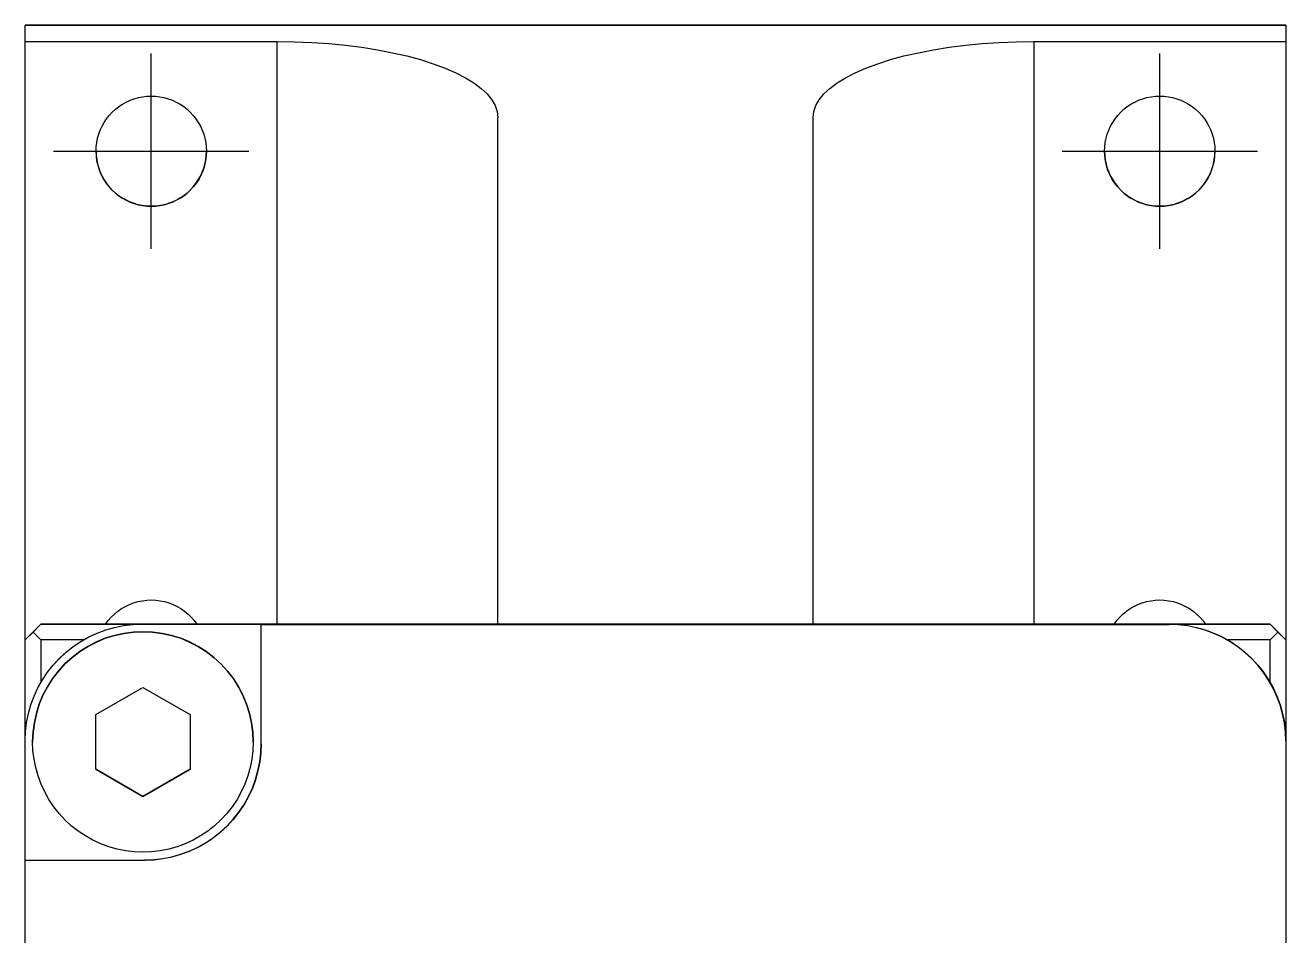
# Model space of a CAD drawing. Extents: x 0 to 634, y -8 to 556.
# Drawn here: x 257.66 to 297.66, y 280.37 to 309.29 of the extents above; entities that cross this region are included whole.
import ezdxf

# ---------------------------------------------------------------- set-up
doc = ezdxf.new("R2010")
doc.units = 0
doc.header["$LTSCALE"] = 0.5
doc.linetypes.add('CENTER', pattern=[50.8, 31.75, -6.35, 6.35, -6.35])
doc.layers.add('MSM_CENTER', color=1, linetype='CENTER')
doc.layers.add('MSM_CONTINUOUS', color=7, linetype='CONTINUOUS')

msp = doc.modelspace()

# ---------------------------------------------------------------- linework, layer by layer
at = {"layer": 'MSM_CENTER'}
for p, q in [((261.657, 302.187), (261.657, 308.387)), ((293.657, 302.187), (293.657, 308.387)), ((258.557, 305.287), (264.757, 305.287)), ((290.557, 305.287), (296.757, 305.287))]:
    msp.add_line(p, q, dxfattribs=at)
at = {"layer": 'MSM_CONTINUOUS'}
for p, q in [((257.657, 309.287), (297.657, 309.287)), ((258.657, 309.287), (257.657, 309.287)), ((257.657, 262.279), (257.657, 309.287)), ((296.657, 309.287), (258.657, 309.287)), ((297.657, 309.287), (296.657, 309.287)), ((297.657, 309.287), (297.657, 257.747)), ((257.657, 308.77), (265.657, 308.77)), ((265.657, 308.77), (266.206, 308.763)), ((265.657, 290.269), (265.657, 308.77)), ((266.206, 308.763), (266.752, 308.741)), ((266.752, 308.741), (267.291, 308.704)), ((267.291, 308.704), (267.82, 308.652)), ((267.82, 308.652), (268.336, 308.587)), ((268.336, 308.587), (268.835, 308.507)), ((268.835, 308.507), (269.314, 308.415)), ((269.314, 308.415), (269.771, 308.31)), ((285.542, 308.31), (285.999, 308.415)), ((285.999, 308.415), (286.479, 308.507)), ((286.479, 308.507), (286.978, 308.587)), ((286.978, 308.587), (287.494, 308.652)), ((287.494, 308.652), (288.023, 308.704)), ((288.023, 308.704), (288.562, 308.741)), ((288.562, 308.741), (289.108, 308.763)), ((289.108, 308.763), (289.657, 308.77)), ((289.657, 308.77), (297.657, 308.77)), ((289.657, 308.77), (289.657, 290.269)), ((269.771, 308.31), (270.203, 308.193)), ((270.203, 308.193), (270.607, 308.064)), ((270.607, 308.064), (270.98, 307.925)), ((284.334, 307.925), (284.707, 308.064)), ((284.707, 308.064), (285.111, 308.193)), ((285.111, 308.193), (285.542, 308.31)), ((270.98, 307.925), (271.32, 307.776)), ((271.32, 307.776), (271.625, 307.619)), ((271.625, 307.619), (271.894, 307.454)), ((283.42, 307.454), (283.688, 307.619)), ((283.688, 307.619), (283.994, 307.776)), ((283.994, 307.776), (284.334, 307.925)), ((271.894, 307.454), (272.124, 307.282)), ((272.124, 307.282), (272.314, 307.104)), ((283, 307.104), (283.19, 307.282)), ((283.19, 307.282), (283.42, 307.454)), ((260.743, 306.779), (260.862, 306.846)), ((260.862, 306.846), (260.987, 306.904)), ((260.987, 306.904), (261.116, 306.951)), ((261.116, 306.951), (261.248, 306.988)), ((261.248, 306.988), (261.383, 307.015)), ((261.383, 307.015), (261.52, 307.031)), ((261.52, 307.031), (261.657, 307.037)), ((261.657, 307.037), (261.794, 307.031)), ((261.794, 307.031), (261.931, 307.015)), ((261.931, 307.015), (262.065, 306.988)), ((262.065, 306.988), (262.198, 306.951)), ((262.198, 306.951), (262.327, 306.904)), ((262.327, 306.904), (262.451, 306.846)), ((262.451, 306.846), (262.571, 306.779)), ((272.314, 307.104), (272.464, 306.922)), ((272.464, 306.922), (272.571, 306.736)), ((282.743, 306.736), (282.85, 306.922)), ((282.85, 306.922), (283, 307.104)), ((292.743, 306.779), (292.862, 306.846)), ((292.862, 306.846), (292.987, 306.904)), ((292.987, 306.904), (293.116, 306.951)), ((293.116, 306.951), (293.248, 306.988)), ((293.248, 306.988), (293.383, 307.015)), ((293.383, 307.015), (293.52, 307.031)), ((293.52, 307.031), (293.657, 307.037)), ((293.657, 307.037), (293.794, 307.031)), ((293.794, 307.031), (293.931, 307.015)), ((293.931, 307.015), (294.065, 306.988)), ((294.065, 306.988), (294.198, 306.951)), ((294.198, 306.951), (294.327, 306.904)), ((294.327, 306.904), (294.451, 306.846)), ((294.451, 306.846), (294.571, 306.779)), ((260.241, 306.315), (260.326, 306.423)), ((260.326, 306.423), (260.42, 306.524)), ((260.42, 306.524), (260.52, 306.617)), ((260.52, 306.617), (260.628, 306.703)), ((260.628, 306.703), (260.743, 306.779)), ((262.571, 306.779), (262.686, 306.703)), ((262.686, 306.703), (262.793, 306.617)), ((262.793, 306.617), (262.894, 306.524)), ((262.894, 306.524), (262.988, 306.423)), ((262.988, 306.423), (263.073, 306.315)), ((272.571, 306.736), (272.635, 306.548)), ((272.635, 306.548), (272.657, 306.359)), ((282.657, 306.359), (282.679, 306.548)), ((282.679, 306.548), (282.743, 306.736)), ((292.241, 306.315), (292.326, 306.423)), ((292.326, 306.423), (292.42, 306.524)), ((292.42, 306.524), (292.52, 306.617)), ((292.52, 306.617), (292.628, 306.703)), ((292.628, 306.703), (292.743, 306.779)), ((294.571, 306.779), (294.686, 306.703)), ((294.686, 306.703), (294.793, 306.617)), ((294.793, 306.617), (294.894, 306.524)), ((294.894, 306.524), (294.988, 306.423)), ((294.988, 306.423), (295.073, 306.315)), ((260.04, 305.956), (260.098, 306.081)), ((260.098, 306.081), (260.165, 306.201)), ((260.165, 306.201), (260.241, 306.315)), ((263.073, 306.315), (263.149, 306.201)), ((263.149, 306.201), (263.216, 306.081)), ((263.216, 306.081), (263.274, 305.956)), ((272.657, 290.269), (272.657, 306.359)), ((282.657, 290.269), (282.657, 306.359)), ((292.04, 305.956), (292.098, 306.081)), ((292.098, 306.081), (292.165, 306.201)), ((292.165, 306.201), (292.241, 306.315)), ((295.073, 306.315), (295.149, 306.201)), ((295.149, 306.201), (295.216, 306.081)), ((295.216, 306.081), (295.274, 305.956)), ((259.928, 305.561), (259.955, 305.695)), ((259.955, 305.695), (259.993, 305.828)), ((259.993, 305.828), (260.04, 305.956)), ((263.274, 305.956), (263.321, 305.828)), ((263.321, 305.828), (263.359, 305.695)), ((263.359, 305.695), (263.385, 305.561)), ((291.928, 305.561), (291.955, 305.695)), ((291.955, 305.695), (291.993, 305.828)), ((291.993, 305.828), (292.04, 305.956)), ((295.274, 305.956), (295.321, 305.828)), ((295.321, 305.828), (295.359, 305.695)), ((295.359, 305.695), (295.385, 305.561)), ((259.907, 305.287), (259.912, 305.424)), ((259.914, 305.134), (259.907, 305.287)), ((259.907, 305.287), (259.912, 305.15)), ((259.912, 305.424), (259.928, 305.561)), ((263.385, 305.561), (263.402, 305.424)), ((263.407, 305.287), (263.4, 305.134)), ((263.402, 305.424), (263.407, 305.287)), ((263.402, 305.15), (263.407, 305.287)), ((291.907, 305.287), (291.912, 305.424)), ((291.914, 305.134), (291.907, 305.287)), ((291.907, 305.287), (291.912, 305.15)), ((291.912, 305.424), (291.928, 305.561)), ((295.385, 305.561), (295.402, 305.424)), ((295.407, 305.287), (295.4, 305.134)), ((295.402, 305.424), (295.407, 305.287)), ((295.402, 305.15), (295.407, 305.287)), ((259.912, 305.15), (259.928, 305.014)), ((259.934, 304.983), (259.914, 305.134)), ((259.928, 305.014), (259.955, 304.879)), ((259.967, 304.834), (259.934, 304.983)), ((259.955, 304.879), (259.993, 304.747)), ((260.012, 304.688), (259.967, 304.834)), ((263.347, 304.834), (263.301, 304.688)), ((263.321, 304.747), (263.359, 304.879)), ((263.38, 304.983), (263.347, 304.834)), ((263.359, 304.879), (263.385, 305.014)), ((263.4, 305.134), (263.38, 304.983)), ((263.385, 305.014), (263.402, 305.15)), ((291.912, 305.15), (291.928, 305.014)), ((291.934, 304.983), (291.914, 305.134)), ((291.928, 305.014), (291.955, 304.879)), ((291.967, 304.834), (291.934, 304.983)), ((291.955, 304.879), (291.993, 304.747)), ((292.012, 304.688), (291.967, 304.834)), ((295.347, 304.834), (295.301, 304.688)), ((295.321, 304.747), (295.359, 304.879)), ((295.38, 304.983), (295.347, 304.834)), ((295.359, 304.879), (295.385, 305.014)), ((295.4, 305.134), (295.38, 304.983)), ((295.385, 305.014), (295.402, 305.15)), ((259.993, 304.747), (260.04, 304.618)), ((260.071, 304.547), (260.012, 304.688)), ((260.04, 304.618), (260.098, 304.493)), ((260.141, 304.412), (260.071, 304.547)), ((260.098, 304.493), (260.165, 304.373)), ((260.223, 304.283), (260.141, 304.412)), ((263.172, 304.412), (263.09, 304.283)), ((263.149, 304.373), (263.216, 304.493)), ((263.243, 304.547), (263.172, 304.412)), ((263.216, 304.493), (263.274, 304.618)), ((263.301, 304.688), (263.243, 304.547)), ((263.274, 304.618), (263.321, 304.747)), ((291.993, 304.747), (292.04, 304.618)), ((292.071, 304.547), (292.012, 304.688)), ((292.04, 304.618), (292.098, 304.493)), ((292.141, 304.412), (292.071, 304.547)), ((292.098, 304.493), (292.165, 304.373)), ((292.223, 304.283), (292.141, 304.412)), ((295.172, 304.412), (295.09, 304.283)), ((295.149, 304.373), (295.216, 304.493)), ((295.243, 304.547), (295.172, 304.412)), ((295.216, 304.493), (295.274, 304.618)), ((295.301, 304.688), (295.243, 304.547)), ((295.274, 304.618), (295.321, 304.747)), ((260.165, 304.373), (260.241, 304.259)), ((260.316, 304.162), (260.223, 304.283)), ((260.241, 304.259), (260.326, 304.151)), ((260.42, 304.049), (260.316, 304.162)), ((260.326, 304.151), (260.42, 304.05)), ((260.42, 304.05), (260.52, 303.957)), ((260.532, 303.946), (260.42, 304.049)), ((262.894, 304.049), (262.782, 303.946)), ((262.793, 303.957), (262.894, 304.05)), ((262.998, 304.162), (262.894, 304.049)), ((262.894, 304.05), (262.988, 304.151)), ((262.988, 304.151), (263.073, 304.259)), ((263.09, 304.283), (262.998, 304.162)), ((263.073, 304.259), (263.149, 304.373)), ((292.165, 304.373), (292.241, 304.259)), ((292.316, 304.162), (292.223, 304.283)), ((292.241, 304.259), (292.326, 304.151)), ((292.42, 304.049), (292.316, 304.162)), ((292.326, 304.151), (292.42, 304.05)), ((292.42, 304.05), (292.52, 303.957)), ((292.532, 303.946), (292.42, 304.049)), ((294.894, 304.049), (294.782, 303.946)), ((294.793, 303.957), (294.894, 304.05)), ((294.998, 304.162), (294.894, 304.049)), ((294.894, 304.05), (294.988, 304.151)), ((294.988, 304.151), (295.073, 304.259)), ((295.09, 304.283), (294.998, 304.162)), ((295.073, 304.259), (295.149, 304.373)), ((260.52, 303.957), (260.628, 303.872)), ((260.653, 303.853), (260.532, 303.946)), ((260.628, 303.872), (260.743, 303.795)), ((260.782, 303.771), (260.653, 303.853)), ((260.743, 303.795), (260.862, 303.728)), ((260.917, 303.701), (260.782, 303.771)), ((260.862, 303.728), (260.987, 303.671)), ((261.058, 303.642), (260.917, 303.701)), ((260.987, 303.671), (261.116, 303.623)), ((261.204, 303.596), (261.058, 303.642)), ((261.116, 303.623), (261.248, 303.586)), ((262.065, 303.586), (262.198, 303.623)), ((262.255, 303.642), (262.11, 303.596)), ((262.198, 303.623), (262.327, 303.671)), ((262.397, 303.701), (262.255, 303.642)), ((262.327, 303.671), (262.451, 303.728)), ((262.532, 303.771), (262.397, 303.701)), ((262.451, 303.728), (262.571, 303.795)), ((262.661, 303.853), (262.532, 303.771)), ((262.571, 303.795), (262.686, 303.872)), ((262.782, 303.946), (262.661, 303.853)), ((262.686, 303.872), (262.793, 303.957)), ((292.52, 303.957), (292.628, 303.872)), ((292.653, 303.853), (292.532, 303.946)), ((292.628, 303.872), (292.743, 303.795)), ((292.782, 303.771), (292.653, 303.853)), ((292.743, 303.795), (292.862, 303.728)), ((292.917, 303.701), (292.782, 303.771)), ((292.862, 303.728), (292.987, 303.671)), ((293.058, 303.642), (292.917, 303.701)), ((292.987, 303.671), (293.116, 303.623)), ((293.204, 303.596), (293.058, 303.642)), ((293.116, 303.623), (293.248, 303.586)), ((294.065, 303.586), (294.198, 303.623)), ((294.255, 303.642), (294.11, 303.596)), ((294.198, 303.623), (294.327, 303.671)), ((294.397, 303.701), (294.255, 303.642)), ((294.327, 303.671), (294.451, 303.728)), ((294.532, 303.771), (294.397, 303.701)), ((294.451, 303.728), (294.571, 303.795)), ((294.661, 303.853), (294.532, 303.771)), ((294.571, 303.795), (294.686, 303.872)), ((294.782, 303.946), (294.661, 303.853)), ((294.686, 303.872), (294.793, 303.957)), ((261.353, 303.563), (261.204, 303.596)), ((261.248, 303.586), (261.383, 303.559)), ((261.504, 303.543), (261.353, 303.563)), ((261.383, 303.559), (261.52, 303.543)), ((261.657, 303.537), (261.504, 303.543)), ((261.52, 303.543), (261.657, 303.537)), ((261.809, 303.543), (261.657, 303.537)), ((261.657, 303.537), (261.794, 303.543)), ((261.794, 303.543), (261.931, 303.559)), ((261.961, 303.563), (261.809, 303.543)), ((261.931, 303.559), (262.065, 303.586)), ((262.11, 303.596), (261.961, 303.563)), ((293.353, 303.563), (293.204, 303.596)), ((293.248, 303.586), (293.383, 303.559)), ((293.504, 303.543), (293.353, 303.563)), ((293.383, 303.559), (293.52, 303.543)), ((293.657, 303.537), (293.504, 303.543)), ((293.52, 303.543), (293.657, 303.537)), ((293.809, 303.543), (293.657, 303.537)), ((293.657, 303.537), (293.794, 303.543)), ((293.794, 303.543), (293.931, 303.559)), ((293.961, 303.563), (293.809, 303.543)), ((293.931, 303.559), (294.065, 303.586)), ((294.11, 303.596), (293.961, 303.563)), ((260.714, 290.761), (260.837, 290.833)), ((260.837, 290.833), (260.965, 290.894)), ((260.965, 290.894), (261.098, 290.945)), ((261.098, 290.945), (261.235, 290.985)), ((261.235, 290.985), (261.374, 291.014)), ((261.374, 291.014), (261.515, 291.031)), ((261.515, 291.031), (261.657, 291.037)), ((261.657, 291.037), (261.799, 291.031)), ((261.799, 291.031), (261.94, 291.014)), ((261.94, 291.014), (262.079, 290.985)), ((262.079, 290.985), (262.216, 290.945)), ((262.216, 290.945), (262.349, 290.894)), ((262.349, 290.894), (262.477, 290.833)), ((262.477, 290.833), (262.6, 290.761)), ((292.714, 290.761), (292.837, 290.833)), ((292.837, 290.833), (292.965, 290.894)), ((292.965, 290.894), (293.098, 290.945)), ((293.098, 290.945), (293.235, 290.985)), ((293.235, 290.985), (293.374, 291.014)), ((293.374, 291.014), (293.515, 291.031)), ((293.515, 291.031), (293.657, 291.037)), ((293.657, 291.037), (293.799, 291.031)), ((293.799, 291.031), (293.94, 291.014)), ((293.94, 291.014), (294.079, 290.985)), ((294.079, 290.985), (294.216, 290.945)), ((294.216, 290.945), (294.349, 290.894)), ((294.349, 290.894), (294.477, 290.833)), ((294.477, 290.833), (294.6, 290.761)), ((260.293, 290.383), (260.386, 290.49)), ((260.386, 290.49), (260.488, 290.589)), ((260.488, 290.589), (260.598, 290.68)), ((260.598, 290.68), (260.714, 290.761)), ((262.6, 290.761), (262.716, 290.68)), ((262.716, 290.68), (262.826, 290.589)), ((262.826, 290.589), (262.928, 290.49)), ((262.928, 290.49), (263.021, 290.383)), ((292.293, 290.383), (292.386, 290.49)), ((292.386, 290.49), (292.488, 290.589)), ((292.488, 290.589), (292.598, 290.68)), ((292.598, 290.68), (292.714, 290.761)), ((294.6, 290.761), (294.716, 290.68)), ((294.716, 290.68), (294.826, 290.589)), ((294.826, 290.589), (294.928, 290.49)), ((294.928, 290.49), (295.021, 290.383)), ((258.157, 290.269), (257.657, 289.769)), ((257.657, 289.768), (257.907, 290.018)), ((257.907, 290.018), (258.157, 290.268)), ((257.907, 290.018), (258.157, 289.768)), ((258.157, 290.269), (258.157, 290.268)), ((297.157, 290.269), (258.157, 290.269)), ((258.157, 290.268), (297.157, 290.268)), ((259.941, 289.986), (260.214, 290.087)), ((259.941, 289.985), (260.214, 290.086)), ((260.208, 290.269), (260.293, 290.383)), ((260.214, 290.087), (260.493, 290.165)), ((260.214, 290.086), (260.493, 290.165)), ((260.493, 290.165), (260.778, 290.222)), ((260.493, 290.165), (260.778, 290.221)), ((260.778, 290.222), (261.067, 290.256)), ((260.778, 290.221), (261.067, 290.256)), ((261.088, 290.017), (260.786, 289.977)), ((260.786, 289.977), (261.088, 290.017)), ((261.067, 290.256), (261.357, 290.268)), ((261.067, 290.256), (261.357, 290.267)), ((261.393, 290.03), (261.088, 290.017)), ((261.088, 290.017), (261.393, 290.03)), ((293.957, 290.268), (261.357, 290.268)), ((261.357, 290.268), (261.357, 290.267)), ((265.145, 290.267), (261.357, 290.267)), ((261.699, 290.017), (261.393, 290.03)), ((261.393, 290.03), (261.699, 290.017)), ((262.001, 289.977), (261.699, 290.017)), ((261.699, 290.017), (262.001, 289.977)), ((263.021, 290.383), (263.105, 290.269)), ((265.145, 286.47), (265.145, 290.267)), ((265.145, 290.259), (293.957, 290.259)), ((292.208, 290.269), (292.293, 290.383)), ((293.957, 290.268), (294.247, 290.256)), ((293.957, 290.259), (293.957, 290.268)), ((294.247, 290.247), (293.957, 290.259)), ((294.247, 290.256), (294.536, 290.222)), ((294.536, 290.213), (294.247, 290.247)), ((294.536, 290.222), (294.821, 290.165)), ((294.821, 290.156), (294.536, 290.213)), ((294.821, 290.165), (295.1, 290.087)), ((295.1, 290.077), (294.821, 290.156)), ((295.021, 290.383), (295.105, 290.269)), ((295.1, 290.087), (295.373, 289.986)), ((295.373, 289.977), (295.1, 290.077)), ((297.157, 290.268), (297.157, 290.269)), ((297.657, 289.769), (297.157, 290.269)), ((297.157, 290.268), (297.407, 290.018)), ((297.407, 290.018), (297.157, 289.768)), ((297.407, 290.018), (297.657, 289.768)), ((259.5, 289.768), (258.157, 289.768)), ((258.157, 289.768), (258.157, 288.425)), ((259.182, 289.561), (259.424, 289.722)), ((259.182, 289.56), (259.424, 289.722)), ((259.424, 289.722), (259.677, 289.864)), ((259.424, 289.722), (259.677, 289.864)), ((259.914, 289.703), (259.643, 289.562)), ((259.643, 289.561), (259.914, 289.702)), ((259.677, 289.864), (259.941, 289.986)), ((259.677, 289.864), (259.941, 289.985)), ((260.196, 289.819), (259.914, 289.703)), ((259.914, 289.702), (260.196, 289.819)), ((260.488, 289.911), (260.196, 289.819)), ((260.196, 289.819), (260.488, 289.911)), ((260.786, 289.977), (260.488, 289.911)), ((260.488, 289.911), (260.786, 289.977)), ((262.299, 289.911), (262.001, 289.977)), ((262.001, 289.977), (262.299, 289.911)), ((262.591, 289.819), (262.299, 289.911)), ((262.299, 289.911), (262.591, 289.819)), ((262.873, 289.703), (262.591, 289.819)), ((262.591, 289.819), (262.873, 289.702)), ((263.143, 289.562), (262.873, 289.703)), ((262.873, 289.702), (263.143, 289.561)), ((295.373, 289.986), (295.637, 289.864)), ((295.637, 289.855), (295.373, 289.977)), ((295.637, 289.864), (295.89, 289.722)), ((295.89, 289.713), (295.637, 289.855)), ((297.157, 289.768), (295.814, 289.768)), ((295.89, 289.722), (296.132, 289.561)), ((296.132, 289.552), (295.89, 289.713)), ((297.157, 288.425), (297.157, 289.768)), ((258.741, 289.184), (258.954, 289.381)), ((258.741, 289.183), (258.954, 289.38)), ((259.144, 289.212), (258.919, 289.005)), ((258.919, 289.005), (259.144, 289.211)), ((258.954, 289.381), (259.182, 289.561)), ((258.954, 289.38), (259.182, 289.56)), ((259.386, 289.397), (259.144, 289.212)), ((259.144, 289.211), (259.386, 289.397)), ((259.643, 289.562), (259.386, 289.397)), ((259.386, 289.397), (259.643, 289.561)), ((263.401, 289.397), (263.143, 289.562)), ((263.143, 289.561), (263.401, 289.397)), ((263.643, 289.212), (263.401, 289.397)), ((263.401, 289.397), (263.643, 289.211)), ((263.868, 289.005), (263.643, 289.212)), ((263.643, 289.211), (263.868, 289.005)), ((296.132, 289.561), (296.36, 289.381)), ((296.36, 289.372), (296.132, 289.552)), ((296.36, 289.381), (296.573, 289.184)), ((296.573, 289.175), (296.36, 289.372)), ((258.364, 288.742), (258.543, 288.971)), ((258.364, 288.742), (258.543, 288.97)), ((258.543, 288.971), (258.741, 289.184)), ((258.543, 288.97), (258.741, 289.183)), ((258.919, 289.005), (258.712, 288.78)), ((258.712, 288.78), (258.919, 289.005)), ((264.075, 288.78), (263.868, 289.005)), ((263.868, 289.005), (264.075, 288.78)), ((296.573, 289.184), (296.77, 288.971)), ((296.77, 288.962), (296.573, 289.175)), ((296.77, 288.971), (296.95, 288.742)), ((296.95, 288.733), (296.77, 288.962)), ((258.06, 288.247), (258.202, 288.501)), ((258.06, 288.247), (258.202, 288.5)), ((258.202, 288.501), (258.364, 288.742)), ((258.202, 288.5), (258.364, 288.742)), ((258.526, 288.538), (258.362, 288.28)), ((258.362, 288.28), (258.526, 288.537)), ((258.712, 288.78), (258.526, 288.538)), ((258.526, 288.537), (258.712, 288.78)), ((264.261, 288.538), (264.075, 288.78)), ((264.075, 288.78), (264.261, 288.537)), ((264.425, 288.28), (264.261, 288.538)), ((264.261, 288.537), (264.425, 288.28)), ((296.95, 288.742), (297.112, 288.501)), ((297.112, 288.492), (296.95, 288.733)), ((297.112, 288.501), (297.254, 288.247)), ((297.254, 288.238), (297.112, 288.492)), ((257.939, 287.984), (258.06, 288.247)), ((257.939, 287.983), (258.06, 288.247)), ((258.221, 288.01), (258.105, 287.728)), ((258.105, 287.727), (258.221, 288.009)), ((258.362, 288.28), (258.221, 288.01)), ((258.221, 288.009), (258.362, 288.28)), ((259.893, 287.396), (261.393, 288.262)), ((261.393, 288.262), (262.893, 287.396)), ((264.566, 288.01), (264.425, 288.28)), ((264.425, 288.28), (264.566, 288.009)), ((264.682, 287.728), (264.566, 288.01)), ((264.566, 288.009), (264.682, 287.727)), ((297.254, 288.247), (297.375, 287.984)), ((297.375, 287.975), (297.254, 288.238)), ((257.759, 287.431), (257.838, 287.711)), ((257.759, 287.431), (257.838, 287.71)), ((257.838, 287.711), (257.939, 287.984)), ((257.838, 287.71), (257.939, 287.983)), ((258.105, 287.728), (258.013, 287.436)), ((258.013, 287.436), (258.105, 287.727)), ((264.774, 287.436), (264.682, 287.728)), ((264.682, 287.727), (264.774, 287.436)), ((297.375, 287.984), (297.476, 287.711)), ((297.476, 287.702), (297.375, 287.975)), ((297.476, 287.711), (297.555, 287.431)), ((297.555, 287.422), (297.476, 287.702)), ((257.703, 287.146), (257.759, 287.431)), ((257.703, 287.146), (257.759, 287.431)), ((258.013, 287.436), (257.947, 287.138)), ((257.947, 287.138), (258.013, 287.436)), ((259.893, 285.664), (259.893, 287.396)), ((262.893, 287.396), (262.893, 285.664)), ((264.84, 287.138), (264.774, 287.436)), ((264.774, 287.436), (264.84, 287.138)), ((297.555, 287.431), (297.611, 287.146)), ((297.611, 287.137), (297.555, 287.422)), ((257.657, 286.568), (257.668, 286.858)), ((257.657, 286.567), (257.668, 286.857)), ((257.668, 286.858), (257.703, 287.146)), ((257.668, 286.857), (257.703, 287.146)), ((257.907, 286.835), (257.893, 286.53)), ((257.893, 286.53), (257.907, 286.835)), ((257.947, 287.138), (257.907, 286.835)), ((257.907, 286.835), (257.947, 287.138)), ((264.88, 286.835), (264.84, 287.138)), ((264.84, 287.138), (264.88, 286.835)), ((264.893, 286.53), (264.88, 286.835)), ((264.88, 286.835), (264.893, 286.53)), ((297.611, 287.146), (297.646, 286.858)), ((297.646, 286.849), (297.611, 287.137)), ((297.646, 286.858), (297.657, 286.568)), ((297.657, 286.559), (297.646, 286.849)), ((257.904, 286.255), (257.893, 286.53)), ((257.893, 286.53), (257.893, 286.53)), ((264.893, 286.53), (264.883, 286.255)), ((264.893, 286.53), (264.893, 286.53)), ((265.134, 286.188), (265.145, 286.479)), ((265.145, 286.47), (265.134, 286.18)), ((257.937, 285.982), (257.904, 286.255)), ((264.883, 286.255), (264.85, 285.982)), ((265.1, 285.9), (265.134, 286.188)), ((265.134, 286.18), (265.1, 285.892)), ((257.99, 285.713), (257.937, 285.982)), ((258.065, 285.448), (257.99, 285.713)), ((261.393, 284.798), (259.893, 285.664)), ((259.893, 285.664), (261.393, 284.798)), ((262.893, 285.664), (261.393, 284.798)), ((261.393, 284.798), (262.893, 285.664)), ((264.797, 285.713), (264.722, 285.448)), ((264.85, 285.982), (264.797, 285.713)), ((264.964, 285.335), (265.043, 285.615)), ((265.043, 285.607), (264.964, 285.327)), ((265.043, 285.615), (265.1, 285.9)), ((265.1, 285.892), (265.043, 285.607)), ((258.16, 285.19), (258.065, 285.448)), ((264.722, 285.448), (264.627, 285.19)), ((264.864, 285.063), (264.964, 285.335)), ((264.964, 285.327), (264.864, 285.054)), ((258.275, 284.941), (258.16, 285.19)), ((258.409, 284.701), (258.275, 284.941)), ((264.512, 284.941), (264.378, 284.701)), ((264.627, 285.19), (264.512, 284.941)), ((264.742, 284.799), (264.864, 285.063)), ((264.864, 285.054), (264.742, 284.791)), ((258.562, 284.473), (258.409, 284.701)), ((258.732, 284.257), (258.562, 284.473)), ((261.393, 284.798), (261.393, 284.798)), ((264.225, 284.473), (264.055, 284.257)), ((264.378, 284.701), (264.225, 284.473)), ((264.439, 284.304), (264.6, 284.546)), ((264.6, 284.537), (264.439, 284.296)), ((264.6, 284.546), (264.742, 284.799)), ((264.742, 284.791), (264.6, 284.537)), ((258.919, 284.055), (258.732, 284.257)), ((259.12, 283.868), (258.919, 284.055)), ((263.868, 284.055), (263.667, 283.868)), ((264.055, 284.257), (263.868, 284.055)), ((264.061, 283.862), (264.259, 284.076)), ((264.259, 284.067), (264.061, 283.854)), ((264.259, 284.076), (264.439, 284.304)), ((264.439, 284.296), (264.259, 284.067)), ((259.336, 283.698), (259.12, 283.868)), ((259.565, 283.546), (259.336, 283.698)), ((263.451, 283.698), (263.222, 283.546)), ((263.667, 283.868), (263.451, 283.698)), ((263.62, 283.485), (263.848, 283.665)), ((263.848, 283.657), (263.62, 283.477)), ((263.848, 283.665), (264.061, 283.862)), ((264.061, 283.854), (263.848, 283.657)), ((259.805, 283.411), (259.565, 283.546)), ((260.054, 283.296), (259.805, 283.411)), ((260.312, 283.201), (260.054, 283.296)), ((260.576, 283.127), (260.312, 283.201)), ((262.475, 283.201), (262.211, 283.127)), ((262.733, 283.296), (262.475, 283.201)), ((262.982, 283.411), (262.733, 283.296)), ((263.222, 283.546), (262.982, 283.411)), ((263.125, 283.182), (263.378, 283.324)), ((263.378, 283.316), (263.125, 283.174)), ((263.378, 283.324), (263.62, 283.485)), ((263.62, 283.477), (263.378, 283.316)), ((260.846, 283.073), (260.576, 283.127)), ((261.119, 283.041), (260.846, 283.073)), ((261.393, 283.03), (261.119, 283.041)), ((261.668, 283.041), (261.393, 283.03)), ((261.941, 283.073), (261.668, 283.041)), ((261.735, 282.79), (262.024, 282.824)), ((262.024, 282.816), (261.735, 282.782)), ((262.211, 283.127), (261.941, 283.073)), ((262.024, 282.824), (262.309, 282.881)), ((262.309, 282.873), (262.024, 282.816)), ((262.309, 282.881), (262.589, 282.96)), ((262.589, 282.951), (262.309, 282.873)), ((262.589, 282.96), (262.861, 283.06)), ((262.861, 283.052), (262.589, 282.951)), ((262.861, 283.06), (263.125, 283.182)), ((263.125, 283.174), (262.861, 283.052)), ((257.657, 282.779), (261.445, 282.779)), ((257.657, 282.77), (261.445, 282.77)), ((261.445, 282.779), (261.735, 282.79)), ((261.735, 282.782), (261.445, 282.77)), ((261.445, 282.77), (261.445, 282.779))]:
    msp.add_line(p, q, dxfattribs=at)

doc.saveas('drawing.dxf')
